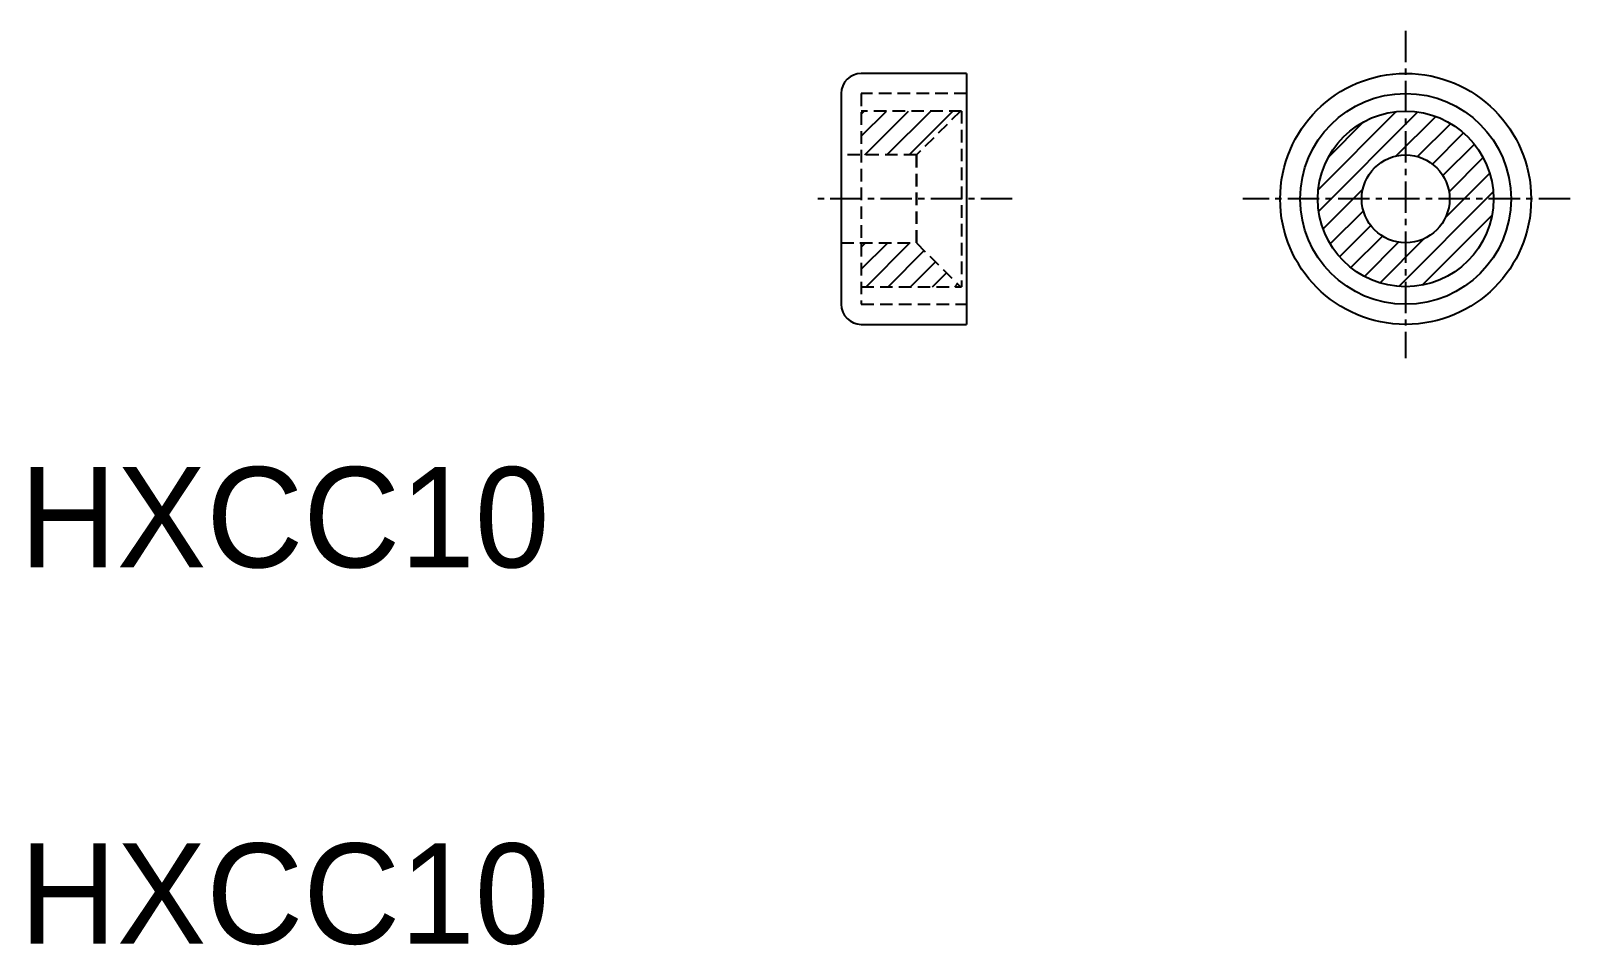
# Model space of a CAD drawing. Extents: x 122.4 to 183.7, y 153.3 to 189.7.
import ezdxf

# ---------------------------------------------------------------- set-up
doc = ezdxf.new("R2010")
doc.units = 0
doc.linetypes.add('CENTER', pattern=[2, 1.25, -0.25, 0.25, -0.25])
doc.linetypes.add('DASHED', pattern=[0.75, 0.5, -0.25])
doc.layers.get('0').update_dxf_attribs({"linetype": 'CONTINUOUS'})
doc.layers.add('CENTER', color=1, linetype='CENTER')

# ---------------------------------------------------------------- blocks, each defined once
blk = doc.blocks.new('*X2')
at = {"color": 0, "linetype": 'CONTINUOUS'}
for p, q in [((173.678, 183.4), (176.777, 186.499)), ((173.691, 182.53), (177.647, 186.486)), ((174.078, 184.685), (175.492, 186.099)), ((176.772, 184.727), (178.354, 186.309)), ((177.633, 184.704), (178.953, 186.024)), ((178.222, 184.409), (179.465, 185.652)), ((178.642, 183.946), (179.896, 185.199)), ((178.884, 183.303), (180.246, 184.666)), ((178.741, 182.277), (180.505, 184.04)), ((173.868, 181.823), (175.45, 183.405)), ((176.879, 179.531), (180.646, 183.298)), ((174.153, 181.224), (175.473, 182.544)), ((177.815, 179.582), (180.595, 182.362)), ((174.525, 180.713), (175.768, 181.955)), ((174.978, 180.281), (176.232, 181.535)), ((175.512, 179.931), (176.874, 181.293)), ((176.137, 179.672), (177.9, 181.436))]:
    blk.add_line(p, q, dxfattribs=at)
blk = doc.blocks.new('*X3')
at = {"color": 0, "linetype": 'CONTINUOUS'}
for p, q in [((155.465, 185.517), (156.468, 186.52)), ((155.465, 186.401), (155.584, 186.52)), ((155.602, 184.77), (157.352, 186.52)), ((156.486, 184.77), (158.236, 186.52)), ((157.37, 184.77), (159.12, 186.52)), ((155.465, 180.214), (156.521, 181.27)), ((155.465, 181.098), (155.637, 181.27)), ((155.655, 179.52), (157.405, 181.27)), ((156.539, 179.52), (157.977, 180.958)), ((157.423, 179.52), (158.419, 180.516)), ((158.307, 179.52), (158.861, 180.074)), ((159.191, 179.52), (159.303, 179.633))]:
    blk.add_line(p, q, dxfattribs=at)

msp = doc.modelspace()

# ---------------------------------------------------------------- linework, layer by layer
at = {"color": 7, "linetype": 'CONTINUOUS'}
for p, q in [((159.665, 188.02), (155.465, 188.02)), ((159.665, 188.02), (159.665, 178.02)), ((154.665, 187.22), (154.665, 178.82)), ((154.665, 187.22), (154.665, 178.82)), ((155.465, 178.02), (159.665, 178.02))]:
    msp.add_line(p, q, dxfattribs=at)
at = {"color": 3, "linetype": 'DASHED'}
for p, q in [((155.465, 187.22), (155.465, 178.82)), ((159.665, 187.22), (155.465, 187.22)), ((159.465, 186.52), (155.465, 186.52)), ((159.416, 186.52), (157.665, 184.77)), ((159.465, 186.52), (159.465, 179.52)), ((157.665, 184.77), (154.665, 184.77)), ((157.665, 181.27), (157.665, 184.77)), ((157.665, 184.77), (157.665, 181.27)), ((157.665, 181.27), (157.665, 184.77)), ((154.665, 181.27), (157.665, 181.27)), ((157.665, 181.27), (159.416, 179.52)), ((155.465, 179.52), (159.465, 179.52)), ((155.465, 178.82), (159.665, 178.82))]:
    msp.add_line(p, q, dxfattribs=at)
at = {"color": 7, "linetype": 'CONTINUOUS'}
for radius in [5, 4.2, 3.5, 1.75]:
    msp.add_circle((177.157, 183.02), radius, dxfattribs=at)
for centre, start, end in [((155.465, 187.22), 90, 180), ((155.465, 178.82), 180, 270)]:
    msp.add_arc(centre, 0.8, start, end, dxfattribs=at)
at = {"layer": 'CENTER', "color": 1, "linetype": 'CENTER'}
for p, q in [((177.157, 189.72), (177.157, 176.67)), ((161.483, 183.02), (153.483, 183.02)), ((183.713, 183.02), (170.671, 183.02))]:
    msp.add_line(p, q, dxfattribs=at)

# ---------------------------------------------------------------- block references
at = {"color": 3, "linetype": 'CONTINUOUS'}
for name in ['*X3', '*X2']:
    msp.add_blockref(name, (0, 0), dxfattribs=at)

# ---------------------------------------------------------------- texts
at = {"color": 7, "linetype": 'CONTINUOUS'}
for p in [(121.938, 168.334), (121.938, 153.334)]:
    msp.add_text('HXCC10', height=4, dxfattribs=at).set_placement(p)

doc.saveas('drawing.dxf')
